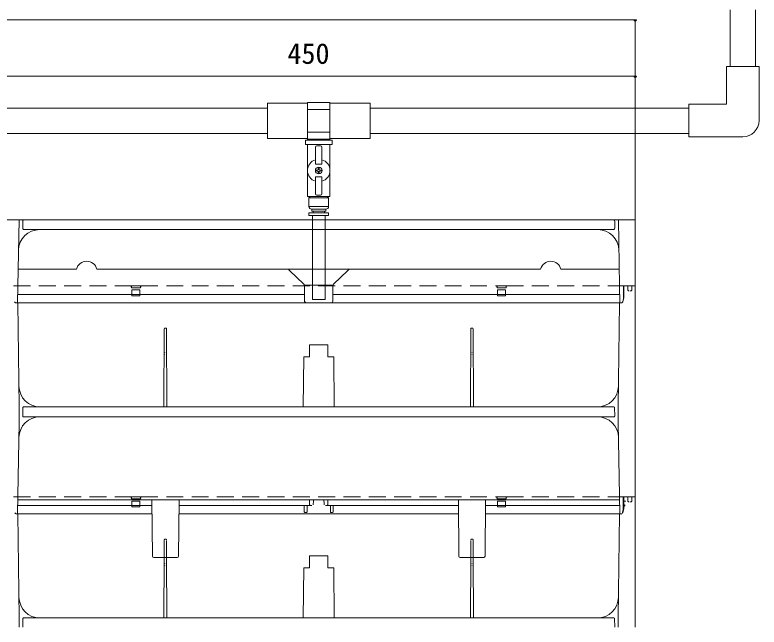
# Model space of a CAD drawing. Units: millimetres, scale not verified. Extents: x -6713 to 1917, y -1364 to 1364.
# Drawn here: x 674 to 1204, y 359 to 794 of the extents above; entities that cross this region are included whole.
import ezdxf
from ezdxf.enums import TextEntityAlignment as Align

# ---------------------------------------------------------------- set-up
doc = ezdxf.new("R2010")
doc.units = ezdxf.units.MM
doc.header["$LTSCALE"] = 10
doc.linetypes.add('DASHED1', pattern=[1.8, 1.2, -0.6])
for name, color, linetype, lineweight in [('0-5_A-6', 7, 'Continuous', 18), ('2-1', 7, 'Continuous', 18), ('2-2', 7, 'Continuous', 18), ('2-3', 7, 'Continuous', 18), ('7-0', 4, 'Continuous', 5), ('7-2', 4, 'Continuous', 5)]:
    doc.layers.add(name, color=color, linetype=linetype, lineweight=lineweight)
doc.styles.add('ＭＳ ゴシック', font='')
doc.styles.get('ＭＳ ゴシック').set_extended_font_data('MS Gothic')

msp = doc.modelspace()

# ---------------------------------------------------------------- linework, layer by layer
at = {"layer": '0-5_A-6'}
for p, q in [((-1134.62, 790.19), (1115.38, 790.19)), ((1116.38, 790.19), (1114.38, 790.19)), ((1115.38, 790.19), (1115.38, 617.52)), ((665.38, 750.22), (1115.38, 750.22)), ((1116.38, 750.22), (1114.38, 750.22))]:
    msp.add_line(p, q, dxfattribs=at)
for centre in [(1115.38, 790.19), (1115.38, 750.22)]:
    msp.add_arc(centre, 1, 180, 0, dxfattribs=at)
at = {"layer": '2-1'}
for p, q in [((665.38, 648.09), (1115.38, 648.09)), ((677.27, 648.09), (676.15, 589.09)), ((679.88, 647.09), (679.88, 642.09)), ((1100.88, 647.09), (1100.88, 642.09)), ((1103.49, 648.09), (1104.38, 601.09)), ((1115.38, 648.09), (1115.38, 601.09)), ((1099.88, 641.09), (680.88, 641.09)), ((676.61, 613.09), (676.61, 613.09)), ((676.61, 613.09), (718.15, 613.09)), ((718.15, 613.09), (718.15, 613.09)), ((1048.15, 613.09), (732.61, 613.09)), ((732.61, 613.09), (732.61, 613.09)), ((879.76, 602.33), (869.61, 612.06)), ((901, 602.33), (911.15, 612.06)), ((1048.15, 613.09), (1048.15, 613.09)), ((1104.15, 613.09), (1062.61, 613.09)), ((1062.61, 613.09), (1062.61, 613.09)), ((1104.15, 613.09), (1104.15, 613.09)), ((880.38, 601.58), (900.38, 601.58)), ((880.38, 600.88), (880.38, 590.09)), ((900.38, 600.88), (900.38, 590.09)), ((1104.38, 601.09), (1104.61, 589.09)), ((1107.18, 592.51), (1107.18, 601.09)), ((1115.38, 601.09), (1107.18, 601.09)), ((676.27, 595.09), (880.38, 595.09)), ((1104.49, 595.09), (900.38, 595.09)), ((675.08, 589.09), (1105.68, 589.09)), ((1106.65, 589.88), (1107.13, 592.08))]:
    msp.add_line(p, q, dxfattribs=at)
at = {"layer": '2-1', "linetype": 'DASHED1'}
for p, q in [((1110.18, 598.39), (1110.18, 600.84)), ((1113.08, 600.84), (1113.08, 598.39)), ((1111.63, 597.59), (1112.28, 597.59)), ((1111.63, 597.59), (1112.28, 597.59))]:
    msp.add_line(p, q, dxfattribs=at)
at = {"layer": '2-1'}
for centre, radius, start, end in [((680.88, 647.09), 0.999, 89.9604, 180.0395), ((1099.88, 647.09), 0.999, 359.9604, 90.0396), ((691.86, 626.09), 15, 90, 178.9131), ((680.88, 642.09), 0.999, 179.9605, 270.0396), ((1088.9, 626.09), 15, 1.0869, 90), ((1099.88, 642.09), 0.999, 269.9604, 0.0396), ((725.38, 611.09), 7.5, 89.9999, 164.5329), ((725.38, 611.09), 7.5, 15.5228, 90.0034), ((1055.38, 611.09), 7.5, 89.9966, 164.4772), ((1055.38, 611.09), 7.5, 15.4671, 90.0001), ((872.38, 614.94), 4, 207.6016, 226.2222), ((908.38, 614.94), 4, 313.7778, 332.3984), ((878.33, 600.86), 2.05, 0.6121, 45.6068), ((902.43, 600.86), 2.05, 134.3932, 179.3879), ((675.09, 590.09), 1, 192.339, 231.1698), ((675.05, 590.04), 0.938, 230.503, 251.825), ((675.09, 590.12), 1.03, 251.4761, 269.4896), ((881.38, 590.09), 1, 179.9994, 263.5534), ((899.38, 590.09), 1, 276.4466, 0.0006), ((1105.67, 590.12), 1.03, 270.5104, 288.5239), ((1105.71, 590.04), 0.938, 288.175, 309.497), ((1105.68, 590.09), 1, 308.8302, 347.661), ((1105.18, 592.51), 2, 347.6618, 0)]:
    msp.add_arc(centre, radius, start, end, dxfattribs=at)
at = {"layer": '2-1', "linetype": 'DASHED1'}
for centre, radius, start, end in [((1109.93, 600.84), 0.25, 359.9996, 90), ((1109.93, 600.84), 0.25, 359.9996, 90), ((1110.98, 598.39), 0.8, 179.9998, 270.0003), ((1112.28, 598.39), 0.8, 269.9997, 0.0002), ((1113.33, 600.84), 0.25, 89.9954, 180.0057), ((1113.33, 600.84), 0.25, 89.9954, 180.0057)]:
    msp.add_arc(centre, radius, start, end, dxfattribs=at)
at = {"layer": '2-2', "linetype": 'DASHED1', "lineweight": 9}
msp.add_line((673.38, 601.09), (756.73, 601.09), dxfattribs=at)
at = {"layer": '2-2', "linetype": 'DASHED1'}
for p, q in [((756.73, 601.09), (757.18, 599.72)), ((757.18, 601.09), (756.73, 601.09)), ((757.18, 599.72), (757.18, 601.09)), ((757.18, 601.09), (763.58, 601.09)), ((763.58, 599.72), (757.18, 599.72)), ((757.58, 598.19), (757.58, 593.99)), ((763.58, 601.09), (763.58, 599.72)), ((764.03, 601.09), (1016.73, 601.09)), ((1017.18, 601.09), (1016.73, 601.09)), ((1016.73, 601.09), (1017.18, 599.72)), ((1017.18, 599.72), (1017.18, 601.09)), ((1023.58, 601.09), (1017.18, 601.09)), ((1017.18, 599.72), (1023.58, 599.72)), ((1017.58, 598.19), (1017.58, 593.99)), ((1023.18, 598.19), (1017.58, 598.19)), ((1023.18, 598.19), (1023.18, 593.99)), ((1023.58, 599.72), (1023.58, 601.09)), ((1024.03, 601.09), (1023.58, 599.72)), ((1023.58, 601.09), (1024.03, 601.09)), ((1024.03, 601.09), (1107.38, 601.09)), ((757.58, 593.99), (763.18, 593.99)), ((1023.18, 593.99), (1017.58, 593.99))]:
    msp.add_line(p, q, dxfattribs=at)
at = {"layer": '2-2'}
for p, q in [((1107.38, 601.09), (1107.34, 592.89)), ((1107.38, 601.09), (1115.38, 601.09)), ((1107.38, 601.09), (1107.38, 601.09)), ((1107.38, 601.09), (1107.38, 601.09)), ((1115.38, 508.59), (1115.38, 601.09)), ((1107.34, 592.89), (1106.66, 589.79)), ((675.18, 588.98), (675.14, 588.99)), ((675.99, 588.99), (676.02, 588.99)), ((675.99, 588.99), (676.02, 588.99)), ((676.02, 588.99), (676.52, 588.99)), ((676.52, 588.99), (676.52, 588.99)), ((1103.38, 515.09), (1104.24, 588.99)), ((1104.24, 588.99), (1104.24, 588.99)), ((1104.76, 588.99), (1104.24, 588.99)), ((1104.24, 588.99), (1104.24, 588.99)), ((1105.62, 588.99), (1105.58, 588.98)), ((780.58, 570.59), (780.3, 515.09)), ((781.08, 571.09), (781.68, 571.09)), ((782.46, 515.09), (782.18, 570.58)), ((998.3, 515.09), (998.58, 570.58)), ((999.68, 571.09), (999.08, 571.09)), ((1000.18, 570.59), (1000.18, 570.59)), ((1000.18, 570.59), (1000.18, 570.59)), ((1000.18, 570.59), (1000.18, 570.59)), ((1000.18, 570.59), (1000.46, 515.09)), ((883.88, 559.29), (883.88, 550.79)), ((883.88, 559.29), (896.88, 559.29)), ((896.88, 559.29), (896.88, 550.79)), ((780.99, 552.34), (780.98, 552.34)), ((780.98, 552.13), (780.98, 552.13)), ((780.99, 554.05), (780.99, 554.05)), ((780.99, 553.84), (780.99, 553.84)), ((781.77, 554.05), (781.77, 554.05)), ((781.77, 553.84), (781.77, 553.84)), ((781.78, 552.34), (781.78, 552.34)), ((781.78, 552.13), (781.78, 552.13)), ((879.32, 515.09), (879.69, 550.79)), ((879.69, 550.79), (883.88, 550.79)), ((901.07, 550.79), (896.88, 550.79)), ((901.07, 550.79), (901.44, 515.09)), ((998.98, 552.34), (998.99, 552.34)), ((998.98, 552.13), (998.98, 552.13)), ((998.99, 554.05), (998.99, 554.05)), ((998.99, 553.84), (998.99, 553.84)), ((999.77, 554.05), (999.77, 554.05)), ((999.77, 553.84), (999.77, 553.84)), ((999.78, 552.34), (999.78, 552.34)), ((999.78, 552.13), (999.78, 552.13)), ((677.38, 515.09), (677.38, 508.59)), ((679.89, 508.6), (679.99, 514.6)), ((680.49, 515.09), (1100.27, 515.09)), ((1100.77, 514.6), (1100.87, 508.6)), ((1103.38, 515.09), (1103.38, 508.59)), ((677.38, 508.59), (677.38, 503.8)), ((1100.37, 508.09), (680.39, 508.09)), ((692.18, 508.09), (692.18, 508.09)), ((692.18, 508.09), (692.18, 508.09)), ((1088.58, 508.09), (1088.59, 508.09)), ((1088.58, 508.09), (1088.58, 508.09)), ((1103.38, 503.8), (1103.38, 508.59)), ((1115.38, 451.09), (1115.38, 508.59)), ((677.38, 503.8), (676.15, 439.09)), ((1103.38, 503.8), (1104.61, 439.09)), ((1106.98, 451.09), (1106.82, 441.75)), ((1106.98, 451.09), (1115.38, 451.09)), ((1110.18, 448.39), (1110.18, 450.84)), ((1113.08, 450.84), (1113.08, 448.39)), ((1115.38, 453.59), (1115.38, 451.09)), ((676.27, 445.09), (771.76, 445.09)), ((676.34, 449.09), (676.34, 449.09)), ((1104.42, 449.09), (676.34, 449.09)), ((772.07, 409.08), (771.72, 449.09)), ((790.69, 409.08), (791.04, 449.09)), ((791, 445.09), (884.46, 445.09)), ((880.08, 440.49), (880.08, 445.09)), ((880.08, 445.09), (880.08, 440.49)), ((882.08, 445.09), (882.08, 440.49)), ((883.88, 449.09), (883.94, 445.57)), ((884.46, 445.09), (885.57, 445.09)), ((896.3, 445.09), (895.19, 445.09)), ((989.76, 445.09), (896.4, 445.09)), ((896.88, 449.09), (896.82, 445.57)), ((898.68, 440.49), (898.68, 445.09)), ((900.68, 445.09), (900.68, 440.49)), ((989.72, 449.09), (990.07, 409.08)), ((1008.69, 409.08), (1009.04, 449.09)), ((1104.49, 445.09), (1009, 445.09)), ((1104.29, 449.09), (1104.42, 449.09)), ((1108.4, 445.53), (1106.85, 443.7)), ((1108.38, 448.02), (1106.93, 448.11)), ((1108.38, 448.02), (1108.88, 447.99)), ((1111.63, 447.59), (1112.28, 447.59)), ((1111.63, 447.59), (1112.28, 447.59)), ((880.48, 440.09), (881.68, 440.09)), ((900.28, 440.09), (899.08, 440.09)), ((1106.77, 441.36), (1106.45, 439.88)), ((1106.82, 441.75), (1106.82, 441.75)), ((1106.82, 441.75), (1106.82, 441.75)), ((675.65, 439.09), (675.29, 439.09)), ((675.29, 439.09), (675.65, 439.09)), ((675.47, 439.09), (675.29, 439.09)), ((676.15, 439.09), (675.65, 439.09)), ((771.81, 439.09), (676.15, 439.09)), ((989.81, 439.09), (790.95, 439.09)), ((1104.61, 439.09), (1008.95, 439.09)), ((1105.11, 439.09), (1104.61, 439.09)), ((1105.11, 439.09), (1105.47, 439.09)), ((1105.11, 439.09), (1105.47, 439.09)), ((773.07, 408.09), (789.69, 408.09)), ((1007.69, 408.09), (991.07, 408.09))]:
    msp.add_line(p, q, dxfattribs=at)
at = {"layer": '2-2', "linetype": 'DASHED1'}
for points in [[(757.58, 598.19), (763.18, 598.19), (763.18, 593.99)], [(763.58, 601.09), (764.03, 601.09), (763.58, 599.72)]]:
    msp.add_lwpolyline(points, dxfattribs=at)
at = {"layer": '2-2'}
msp.add_lwpolyline([(676.52, 588.99), (676.52, 588.99), (677.38, 515.09)], dxfattribs=at)
msp.add_lwpolyline([(780.58, 570.59), (780.58, 570.59), (780.58, 570.59)], close=True, dxfattribs=at)
for centre, radius, start, end in [((781.08, 570.59), 0.5, 90.0002, 179.6515), ((781.68, 570.59), 0.501, 358.6138, 89.9483), ((999.08, 570.59), 0.501, 90.0517, 181.3862), ((999.68, 570.59), 0.5, 0.3484, 89.9998), ((692.21, 530.09), 15, 180.6663, 270), ((1088.55, 530.09), 15, 270, 359.3337), ((680.49, 514.59), 0.5, 90, 179), ((1100.27, 514.59), 0.5, 1.0028, 90), ((692.18, 493.09), 15, 90, 178.9074), ((680.39, 508.59), 0.5, 179, 270), ((1088.58, 493.09), 15, 1.0926, 90), ((1100.37, 508.59), 0.5, 270, 1), ((1109.93, 450.84), 0.25, 359.9996, 90), ((1109.93, 450.84), 0.25, 359.9996, 90), ((1113.33, 450.84), 0.25, 89.9954, 180.0057), ((1113.33, 450.84), 0.25, 89.9954, 180.0057), ((884.43, 445.58), 0.484, 180.5837, 261.9182), ((1885.97, 387.09), 1001.2, 176.44934, 176.65048), ((-105.21, 387.09), 1001.2, 3.34952, 3.55066), ((896.32, 445.58), 0.493, 266.6747, 358.991), ((1110.98, 448.39), 0.8, 179.9998, 270.0003), ((1112.28, 448.39), 0.8, 269.9997, 0.0002), ((675.29, 440.09), 1, 192.339, 270), ((880.48, 440.49), 0.4, 180, 270), ((881.68, 440.49), 0.4, 270, 0), ((899.08, 440.49), 0.4, 180, 270), ((899.08, 440.49), 0.4, 180, 270), ((900.28, 440.49), 0.4, 270, 0), ((1105.47, 440.09), 1, 270, 347.661), ((1104.82, 441.78), 2, 347.661, 359), ((773.07, 409.09), 1, 180.5051, 269.9995), ((789.69, 409.09), 1, 270.0035, 359.495), ((991.07, 409.09), 1, 180.5018, 269.9965), ((1007.69, 409.09), 1, 270.0005, 359.495)]:
    msp.add_arc(centre, radius, start, end, dxfattribs=at)
at = {"layer": '2-3', "linetype": 'DASHED1', "lineweight": 9}
msp.add_line((673.38, 451.09), (756.73, 451.09), dxfattribs=at)
at = {"layer": '2-3', "linetype": 'DASHED1'}
for p, q in [((756.73, 451.09), (757.18, 449.72)), ((757.18, 451.09), (756.73, 451.09)), ((757.18, 449.72), (757.18, 451.09)), ((757.18, 451.09), (763.58, 451.09)), ((763.58, 451.09), (763.58, 449.72)), ((764.03, 451.09), (1016.73, 451.09)), ((1017.18, 451.09), (1016.73, 451.09)), ((1016.73, 451.09), (1017.18, 449.72)), ((1017.18, 449.72), (1017.18, 451.09)), ((1023.58, 451.09), (1017.18, 451.09)), ((1023.58, 449.72), (1023.58, 451.09)), ((1024.03, 451.09), (1023.58, 449.72)), ((1023.58, 451.09), (1024.03, 451.09)), ((1024.03, 451.09), (1107.38, 451.09)), ((763.58, 449.72), (757.18, 449.72)), ((757.58, 448.19), (757.58, 443.99)), ((1017.18, 449.72), (1023.58, 449.72)), ((1017.58, 448.19), (1017.58, 443.99)), ((1023.18, 448.19), (1017.58, 448.19)), ((1023.18, 448.19), (1023.18, 443.99)), ((757.58, 443.99), (763.18, 443.99)), ((1023.18, 443.99), (1017.58, 443.99)), ((781.07, 421.09), (781.68, 421.09)), ((782.24, 408.09), (782.18, 420.58)), ((998.51, 408.09), (998.57, 420.58)), ((999.68, 421.09), (999.07, 421.09)), ((1000.18, 420.59), (1000.18, 420.59)), ((1000.18, 420.59), (1000.18, 420.59)), ((1000.18, 420.59), (1000.18, 420.59)), ((1000.18, 420.59), (1000.24, 408.09))]:
    msp.add_line(p, q, dxfattribs=at)
at = {"layer": '2-3'}
for p, q in [((1107.38, 451.09), (1107.33, 442.89)), ((1107.38, 451.09), (1115.38, 451.09)), ((1107.38, 451.09), (1107.38, 451.09)), ((1107.38, 451.09), (1107.38, 451.09)), ((1115.38, 358.59), (1115.38, 451.09)), ((1107.33, 442.89), (1106.65, 439.79)), ((675.17, 438.98), (675.14, 438.99)), ((675.98, 438.99), (676.02, 438.99)), ((675.98, 438.99), (676.02, 438.99)), ((676.02, 438.99), (676.52, 438.99)), ((676.52, 438.99), (676.52, 438.99)), ((1103.38, 365.09), (1104.24, 438.99)), ((1104.24, 438.99), (1104.24, 438.99)), ((1104.75, 438.99), (1104.24, 438.99)), ((1104.24, 438.99), (1104.24, 438.99)), ((1105.62, 438.99), (1105.58, 438.98)), ((780.51, 408.09), (780.3, 365.09)), ((782.46, 365.09), (782.24, 408.09)), ((883.88, 409.29), (883.88, 400.79)), ((883.88, 409.29), (896.88, 409.29)), ((896.88, 409.29), (896.88, 400.79)), ((998.3, 365.09), (998.51, 408.09)), ((1000.24, 408.09), (1000.46, 365.09)), ((780.98, 402.34), (780.98, 402.34)), ((780.99, 404.05), (780.99, 404.05)), ((780.99, 403.84), (780.99, 403.84)), ((781.76, 404.05), (781.76, 404.05)), ((781.76, 403.84), (781.76, 403.84)), ((781.77, 402.34), (781.77, 402.34)), ((998.98, 402.34), (998.98, 402.34)), ((998.99, 404.05), (998.99, 404.05)), ((998.99, 403.84), (998.99, 403.84)), ((999.76, 404.05), (999.76, 404.05)), ((999.76, 403.84), (999.77, 403.84)), ((999.77, 402.34), (999.77, 402.34)), ((780.98, 402.13), (780.98, 402.13)), ((781.77, 402.13), (781.77, 402.13)), ((879.32, 365.09), (879.69, 400.79)), ((879.69, 400.79), (883.88, 400.79)), ((901.07, 400.79), (896.88, 400.79)), ((901.07, 400.79), (901.43, 365.09)), ((998.98, 402.13), (998.98, 402.13)), ((999.77, 402.13), (999.77, 402.13)), ((677.38, 365.09), (677.38, 358.59)), ((679.89, 358.6), (679.99, 364.6)), ((680.49, 365.09), (1100.26, 365.09)), ((1100.76, 364.6), (1100.87, 358.6)), ((1103.38, 365.09), (1103.38, 358.59))]:
    msp.add_line(p, q, dxfattribs=at)
at = {"layer": '2-3', "linetype": 'DASHED1'}
for points in [[(763.58, 451.09), (764.03, 451.09), (763.58, 449.72)], [(757.58, 448.19), (763.18, 448.19), (763.18, 443.99)], [(780.57, 420.59), (780.57, 420.59), (780.57, 420.59), (780.57, 420.59), (780.51, 408.09)]]:
    msp.add_lwpolyline(points, dxfattribs=at)
at = {"layer": '2-3'}
msp.add_lwpolyline([(676.52, 438.99), (676.52, 438.99), (677.38, 365.09)], dxfattribs=at)
at = {"layer": '2-3', "linetype": 'DASHED1'}
for centre, radius, start, end in [((781.07, 420.59), 0.5, 90.0002, 179.6515), ((781.68, 420.59), 0.501, 358.6138, 89.9483), ((999.08, 420.59), 0.501, 90.0517, 181.3862), ((999.68, 420.59), 0.5, 0.3484, 89.9998)]:
    msp.add_arc(centre, radius, start, end, dxfattribs=at)
at = {"layer": '2-3'}
for centre, radius, start, end in [((692.2, 380.09), 15, 180.6663, 270), ((1088.55, 380.09), 15, 270, 359.3337), ((680.49, 364.59), 0.5, 90, 179), ((1100.26, 364.59), 0.5, 1.0028, 90)]:
    msp.add_arc(centre, radius, start, end, dxfattribs=at)
at = {"layer": '7-0'}
for p, q in [((1180.29, 757.05), (1180.29, 730.33)), ((1203.57, 757.05), (1180.29, 757.05)), ((1203.57, 757.05), (1203.57, 718.69)), ((853.88, 730.89), (882.38, 730.89)), ((853.88, 705.89), (853.88, 730.89)), ((898.38, 705.39), (898.38, 731.39)), ((898.38, 730.89), (926.88, 730.89)), ((926.88, 705.89), (926.88, 730.89)), ((853.88, 727.39), (476.88, 727.39)), ((882.38, 726.39), (898.38, 726.39)), ((926.88, 727.39), (1153.57, 727.39)), ((1153.57, 730.33), (1180.29, 730.33)), ((1153.57, 730.33), (1153.57, 707.05)), ((476.88, 709.39), (853.88, 709.39)), ((882.38, 710.39), (898.38, 710.39)), ((926.88, 709.39), (1153.57, 709.39)), ((853.88, 705.89), (882.38, 705.89)), ((880.88, 701.59), (880.88, 704.59)), ((880.88, 704.59), (899.88, 704.59)), ((882.38, 704.59), (882.38, 705.39)), ((882.38, 705.39), (898.38, 705.39)), ((898.38, 705.89), (926.88, 705.89)), ((898.38, 704.59), (898.38, 705.39)), ((899.88, 701.59), (899.88, 704.59)), ((1153.57, 707.05), (1191.93, 707.05)), ((880.88, 701.59), (899.88, 701.59)), ((882.38, 701.59), (882.38, 664.59)), ((888.13, 699.59), (888.13, 687.59)), ((891.63, 700.59), (889.13, 700.59)), ((892.63, 699.59), (892.63, 687.59)), ((898.38, 701.59), (898.38, 664.59)), ((888.13, 687.59), (892.63, 687.59)), ((888.58, 682.81), (888.58, 683.37)), ((889.86, 683.48), (889.99, 683.61)), ((890.1, 684.89), (890.66, 684.89)), ((890.77, 683.61), (890.9, 683.48)), ((892.18, 682.81), (892.18, 683.37)), ((888.13, 666.59), (888.13, 678.59)), ((888.13, 678.59), (892.63, 678.59)), ((889.99, 682.57), (889.86, 682.7)), ((890.1, 681.29), (890.66, 681.29)), ((890.9, 682.7), (890.77, 682.57)), ((892.63, 666.59), (892.63, 678.59)), ((882.38, 664.59), (898.38, 664.59)), ((883.38, 663.59), (884.38, 664.59)), ((883.38, 657.59), (883.38, 663.59)), ((891.63, 665.59), (889.13, 665.59)), ((897.38, 657.59), (897.38, 663.59)), ((883.38, 657.59), (897.38, 657.59)), ((883.38, 653.09), (897.38, 653.09)), ((885.38, 655.59), (895.38, 655.59)), ((885.88, 591.34), (885.88, 651.09)), ((886.38, 654.09), (886.38, 653.09)), ((894.38, 654.09), (894.38, 653.09)), ((895.38, 655.59), (895.38, 654.09)), ((897.38, 653.09), (897.38, 651.09))]:
    msp.add_line(p, q, dxfattribs=at)
for points in [[(882.38, 705.39), (882.38, 731.39), (898.38, 731.39)], [(883.38, 663.59), (897.38, 663.59), (896.38, 664.59)], [(883.38, 653.09), (883.38, 651.09), (897.38, 651.09)], [(885.38, 655.59), (885.38, 654.09), (895.38, 654.09)], [(894.88, 651.09), (894.88, 591.34), (885.88, 591.34)]]:
    msp.add_lwpolyline(points, dxfattribs=at)
msp.add_circle((890.38, 683.09), 2.4, dxfattribs=at)
for centre, radius, start, end in [((1191.93, 718.69), 11.64, 270, 0), ((1191.93, 718.69), 11.64, 270, 0), ((889.13, 699.59), 1, 90, 180), ((891.63, 699.59), 1, 0, 90), ((890.38, 683.09), 8, 106.3348, 253.6652), ((890.38, 683.09), 8, 286.3348, 73.6652), ((890.38, 670.09), 13.4, 92.2169, 97.7202), ((890.38, 696.09), 13.4, 262.2797, 267.7831), ((903.38, 683.09), 13.4, 172.2798, 177.7831), ((877.38, 683.09), 13.4, 2.2169, 7.7203), ((890.38, 670.09), 13.4, 82.2798, 87.7831), ((890.38, 696.09), 13.4, 272.2169, 277.7203), ((903.38, 683.09), 13.4, 182.2169, 187.7202), ((877.38, 683.09), 13.4, 352.2797, 357.7831), ((889.13, 666.59), 1, 180, 270), ((891.63, 666.59), 1, 270, 0), ((885.38, 657.59), 2, 180, 270), ((895.38, 657.59), 2, 270, 0)]:
    msp.add_arc(centre, radius, start, end, dxfattribs=at)
at = {"layer": '7-2'}
for p, q in [((1182.93, 797.2), (1182.93, 757.05)), ((1200.93, 797.2), (1200.93, 757.05))]:
    msp.add_line(p, q, dxfattribs=at)

# ---------------------------------------------------------------- texts
at = {"layer": '0-5_A-6', "style": 'ＭＳ ゴシック'}
msp.add_text('450', height=14.66, dxfattribs=at).set_placement((868.15, 754.5), align=Align.BOTTOM_LEFT)

doc.saveas('drawing.dxf')
